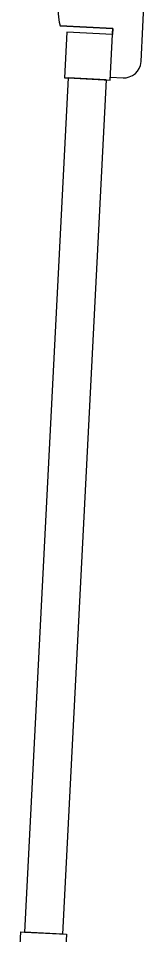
# Model space of a CAD drawing. Header units: feet. Extents: x 10084 to 13321, y 3329 to 8503.
# Drawn here: x 11193.866 to 11194.326, y 5237.807 to 5241.158 of the extents above; entities that cross this region are included whole.
import ezdxf

# ---------------------------------------------------------------- set-up
doc = ezdxf.new("R2010")
doc.units = ezdxf.units.FT
doc.header["$LTSCALE"] = 40
doc.header["$MEASUREMENT"] = 0
doc.layers.add('amenity center', color=31, linetype='Continuous')

msp = doc.modelspace()

# ---------------------------------------------------------------- linework, layer by layer
at = {"layer": 'amenity center', "color": 7, "ltscale": 100}
for p, q in [((11194.0476, 5240.9409), (11193.8882, 5237.8199)), ((11194.1858, 5240.9338), (11194.0264, 5237.8129))]:
    msp.add_line(p, q, dxfattribs=at)
at = {"layer": 'amenity center', "color": 7, "ltscale": 100, "flags": 128}
for points in [[(11194.2005, 5240.9435), (11194.2473, 5240.9411), (11194.2587, 5240.9416), (11194.2701, 5240.9442), (11194.2813, 5240.9491), (11194.2924, 5240.9571), (11194.2997, 5240.9651), (11194.3063, 5240.9754), (11194.3105, 5240.9862), (11194.3129, 5241.0003), (11194.3259, 5241.2549), (11194.3258, 5241.2826), (11194.3237, 5241.3032), (11194.3201, 5241.3227), (11194.3154, 5241.3405), (11194.3094, 5241.3579), (11194.3069, 5241.3601), (11194.3049, 5241.3591)], [(11194.0247, 5241.2254), (11194.0213, 5241.2259), (11194.0188, 5241.2256), (11194.0161, 5241.2245), (11194.0139, 5241.2227), (11194.0122, 5241.2204), (11194.0113, 5241.2181), (11194.011, 5241.216), (11194.0103, 5241.2032), (11194.01, 5241.1904), (11194.0115, 5241.163), (11194.0143, 5241.1442), (11194.0174, 5241.1308)], [(11194.2087, 5241.1047), (11194.2095, 5241.121), (11194.0174, 5241.1308), (11194.2095, 5241.121), (11194.2084, 5241.0995)], [(11194.1858, 5240.9338), (11194.0476, 5240.9409), (11194.1999, 5240.9331), (11194.2084, 5241.0995), (11194.042, 5241.108), (11194.0335, 5240.9416), (11194.0476, 5240.9409)], [(11194.0264, 5237.8129), (11193.8882, 5237.8199), (11194.0405, 5237.8122), (11194.032, 5237.6457), (11193.8656, 5237.6542), (11193.8741, 5237.8207), (11193.8882, 5237.8199)]]:
    msp.add_lwpolyline(points, dxfattribs=at)

doc.saveas('drawing.dxf')
